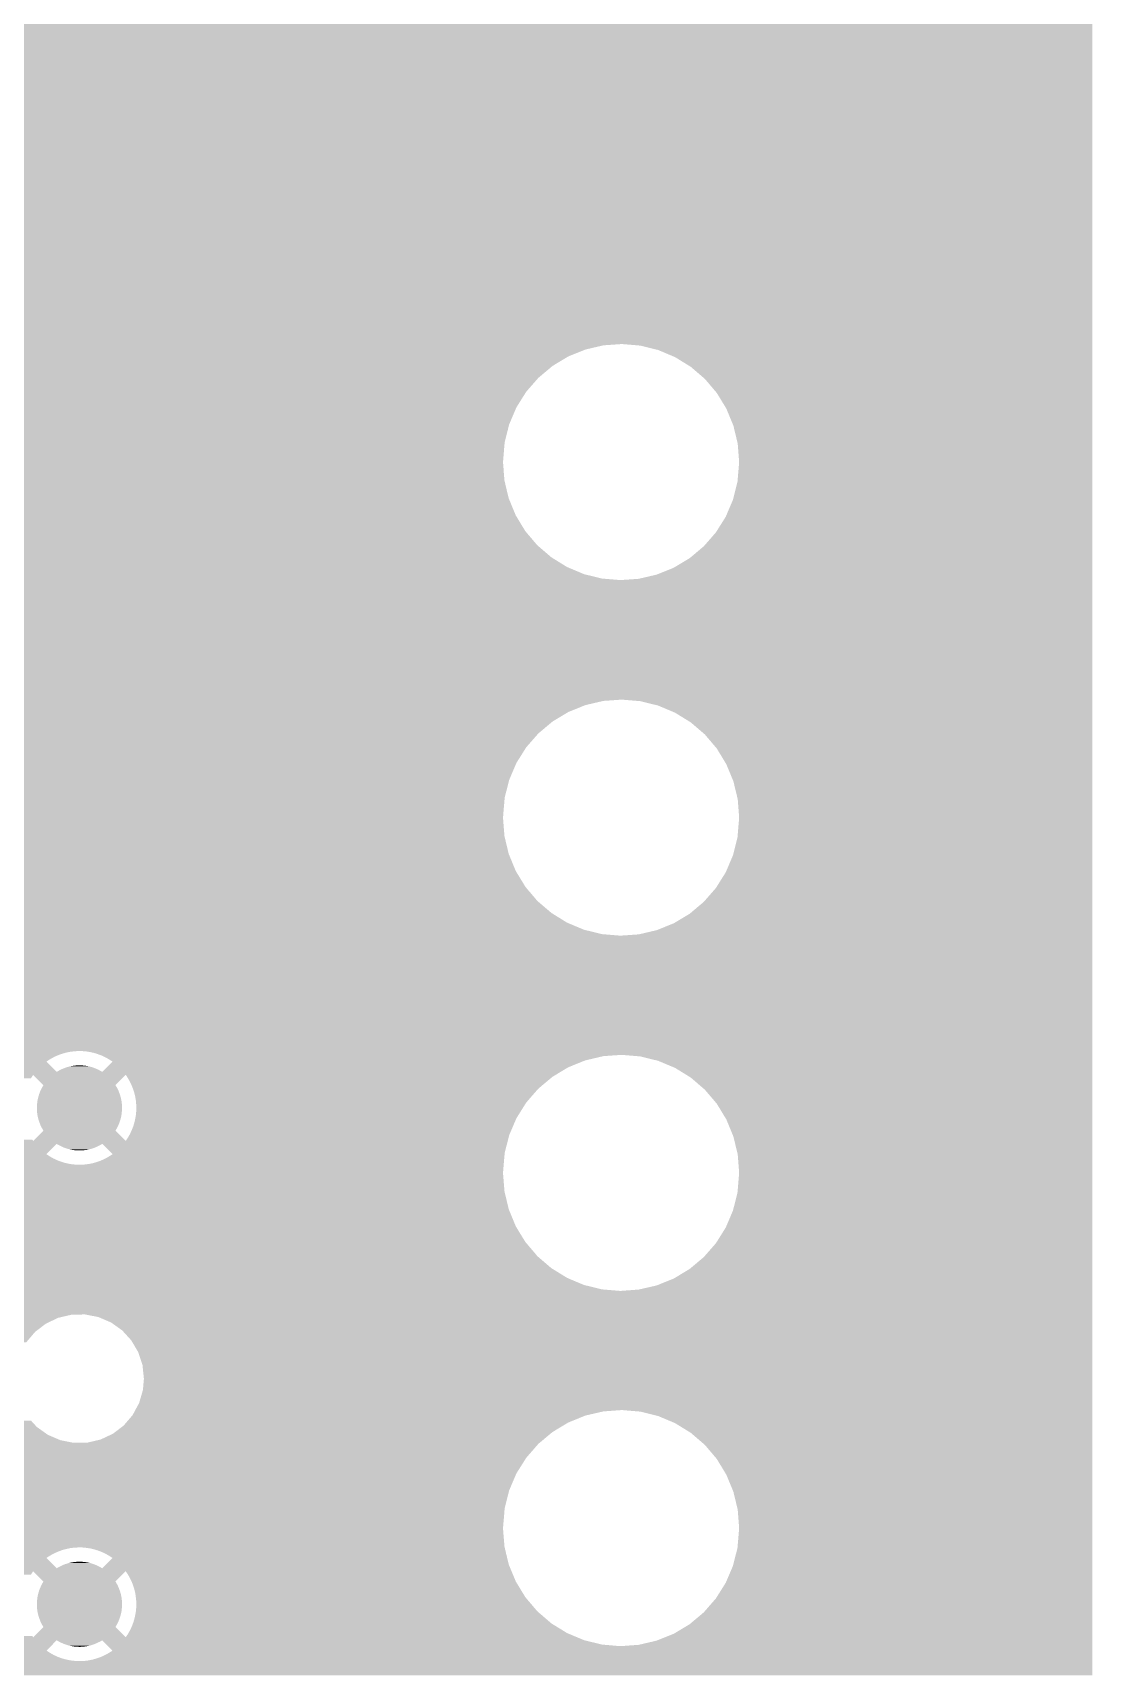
# Model space of a CAD drawing. Extents: x 295 to 953, y 10 to 290.
# Drawn here: x 833.29 to 849.68, y 137.58 to 162.9 of the extents above; entities that cross this region are included whole.
import ezdxf

# ---------------------------------------------------------------- set-up
doc = ezdxf.new("R2010")
doc.units = 0
doc.header["$LTSCALE"] = 5
doc.header["$MEASUREMENT"] = 0
doc.layers.add('GND1', color=7, linetype='CONTINUOUS')

msp = doc.modelspace()

# ---------------------------------------------------------------- linework, layer by layer
at = {"layer": 'GND1'}
for points in [[(822.274, 162.501), (822.274, 164.12), (849.683, 162.501), (849.683, 164.12)], [(824.273, 162.5), (824.21, 162.501), (849.683, 162.5), (849.683, 162.501)], [(824.335, 162.495), (824.273, 162.5), (849.683, 162.495), (849.683, 162.5)], [(824.397, 162.485), (824.335, 162.495), (849.683, 162.485), (849.683, 162.495)], [(824.459, 162.471), (824.397, 162.485), (849.683, 162.471), (849.683, 162.485)], [(824.518, 162.452), (824.459, 162.471), (849.683, 162.452), (849.683, 162.471)], [(824.577, 162.43), (824.518, 162.452), (849.683, 162.43), (849.683, 162.452)], [(824.634, 162.403), (824.577, 162.43), (849.683, 162.403), (849.683, 162.43)], [(824.582, 162.179), (824.741, 162.338), (849.683, 162.179), (849.683, 162.338)], [(824.688, 162.372), (824.634, 162.403), (849.683, 162.372), (849.683, 162.403)], [(824.741, 162.338), (824.688, 162.372), (849.683, 162.338), (849.683, 162.372)], [(822.274, 162.132), (822.274, 162.179), (849.683, 162.132), (849.683, 162.179)], [(824.97, 162.096), (824.946, 162.132), (849.683, 162.096), (849.683, 162.132)], [(825.002, 162.042), (824.97, 162.096), (849.683, 162.042), (849.683, 162.096)], [(825.03, 161.986), (825.002, 162.042), (849.683, 161.986), (849.683, 162.042)], [(825.054, 161.928), (825.03, 161.986), (849.683, 161.928), (849.683, 161.986)], [(825.074, 161.869), (825.054, 161.928), (849.683, 161.869), (849.683, 161.928)], [(825.09, 161.808), (825.074, 161.869), (849.683, 161.808), (849.683, 161.869)], [(825.101, 161.746), (825.09, 161.808), (849.683, 161.746), (849.683, 161.808)], [(825.107, 161.684), (825.101, 161.746), (849.683, 161.684), (849.683, 161.746)], [(825.103, 161.515), (825.109, 161.578), (849.683, 161.515), (849.683, 161.578)], [(825.11, 161.621), (825.107, 161.684), (849.683, 161.621), (849.683, 161.684)], [(825.109, 161.578), (825.11, 161.621), (849.683, 161.578), (849.683, 161.621)], [(825.012, 161.218), (825.038, 161.274), (849.683, 161.218), (849.683, 161.274)], [(825.038, 161.274), (825.061, 161.332), (849.683, 161.274), (849.683, 161.332)], [(825.061, 161.332), (825.079, 161.392), (849.683, 161.332), (849.683, 161.392)], [(825.079, 161.392), (825.093, 161.453), (849.683, 161.392), (849.683, 161.453)], [(825.093, 161.453), (825.103, 161.515), (849.683, 161.453), (849.683, 161.515)], [(830.112, 161.177), (829.905, 161.218), (849.683, 161.177), (849.683, 161.218)], [(830.306, 161.094), (830.112, 161.177), (849.683, 161.094), (849.683, 161.177)], [(830.478, 160.972), (830.306, 161.094), (849.683, 160.972), (849.683, 161.094)], [(830.62, 160.816), (830.478, 160.972), (849.683, 160.816), (849.683, 160.972)], [(830.727, 160.634), (830.62, 160.816), (849.683, 160.634), (849.683, 160.816)], [(830.793, 160.434), (830.727, 160.634), (849.683, 160.434), (849.683, 160.634)], [(830.815, 160.224), (830.793, 160.434), (849.683, 160.224), (849.683, 160.434)], [(830.741, 159.847), (830.8, 160.049), (849.683, 159.847), (849.683, 160.049)], [(830.8, 160.049), (830.815, 160.224), (849.683, 160.049), (849.683, 160.224)], [(830.641, 159.661), (830.741, 159.847), (849.683, 159.661), (849.683, 159.847)], [(830.337, 159.372), (830.504, 159.5), (849.683, 159.372), (849.683, 159.5)], [(830.504, 159.5), (830.641, 159.661), (849.683, 159.5), (849.683, 159.661)], [(829.941, 159.234), (830.146, 159.282), (849.683, 159.234), (849.683, 159.282)], [(830.146, 159.282), (830.337, 159.372), (849.683, 159.282), (849.683, 159.372)], [(822.274, 158.078), (822.274, 159.231), (849.683, 158.078), (849.683, 159.231)], [(829.73, 159.231), (829.941, 159.234), (849.683, 159.231), (849.683, 159.234)], [(822.274, 158.058), (822.274, 158.078), (842.117, 158.058), (842.402, 158.078)], [(822.274, 157.993), (822.274, 158.058), (841.839, 157.993), (842.117, 158.058)], [(822.274, 157.886), (822.274, 157.993), (841.574, 157.886), (841.839, 157.993)], [(842.687, 158.054), (842.402, 158.078), (849.683, 158.054), (849.683, 158.078)], [(842.964, 157.986), (842.687, 158.054), (849.683, 157.986), (849.683, 158.054)], [(843.227, 157.875), (842.964, 157.986), (849.683, 157.875), (849.683, 157.986)], [(822.274, 157.739), (822.274, 157.886), (841.33, 157.739), (841.574, 157.886)], [(822.274, 157.555), (822.274, 157.739), (841.111, 157.555), (841.33, 157.739)], [(843.47, 157.725), (843.227, 157.875), (849.683, 157.725), (849.683, 157.875)], [(822.274, 157.34), (822.274, 157.555), (840.923, 157.34), (841.111, 157.555)], [(843.687, 157.539), (843.47, 157.725), (849.683, 157.539), (849.683, 157.725)], [(843.872, 157.321), (843.687, 157.539), (849.683, 157.321), (849.683, 157.539)], [(822.274, 157.098), (822.274, 157.34), (840.771, 157.098), (840.923, 157.34)], [(844.02, 157.078), (843.872, 157.321), (849.683, 157.078), (849.683, 157.321)], [(822.274, 156.913), (822.274, 157.098), (840.692, 156.913), (840.771, 157.098)], [(844.129, 156.814), (844.02, 157.078), (849.683, 156.814), (849.683, 157.078)], [(824.971, 156.912), (824.909, 156.913), (840.692, 156.912), (840.692, 156.913)], [(825.034, 156.907), (824.971, 156.912), (840.69, 156.907), (840.692, 156.912)], [(825.096, 156.897), (825.034, 156.907), (840.686, 156.897), (840.69, 156.907)], [(825.157, 156.883), (825.096, 156.897), (840.68, 156.883), (840.686, 156.897)], [(825.217, 156.864), (825.157, 156.883), (840.672, 156.864), (840.68, 156.883)], [(825.275, 156.842), (825.217, 156.864), (840.662, 156.842), (840.672, 156.864)], [(825.289, 156.835), (825.275, 156.842), (840.659, 156.835), (840.662, 156.842)], [(825.28, 156.591), (825.439, 156.75), (840.597, 156.591), (840.638, 156.75)], [(825.332, 156.815), (825.289, 156.835), (840.654, 156.815), (840.659, 156.835)], [(825.387, 156.784), (825.332, 156.815), (840.646, 156.784), (840.654, 156.815)], [(825.439, 156.75), (825.387, 156.784), (840.638, 156.75), (840.646, 156.784)], [(844.196, 156.536), (844.129, 156.814), (849.683, 156.536), (849.683, 156.814)], [(822.274, 156.558), (822.274, 156.591), (840.589, 156.558), (840.597, 156.591)], [(822.274, 156.544), (822.274, 156.558), (840.588, 156.544), (840.589, 156.558)], [(825.669, 156.508), (825.645, 156.544), (840.585, 156.508), (840.588, 156.544)], [(825.701, 156.454), (825.669, 156.508), (840.58, 156.454), (840.585, 156.508)], [(844.218, 156.251), (844.196, 156.536), (849.683, 156.251), (849.683, 156.536)], [(825.729, 156.398), (825.701, 156.454), (840.576, 156.398), (840.58, 156.454)], [(825.753, 156.34), (825.729, 156.398), (840.571, 156.34), (840.576, 156.398)], [(825.773, 156.281), (825.753, 156.34), (840.566, 156.281), (840.571, 156.34)], [(825.78, 156.251), (825.773, 156.281), (840.563, 156.251), (840.566, 156.281)], [(825.788, 156.22), (825.78, 156.251), (840.566, 156.22), (840.563, 156.251)], [(825.799, 156.158), (825.788, 156.22), (840.571, 156.158), (840.566, 156.22)], [(844.192, 155.944), (844.218, 156.251), (849.683, 155.944), (849.683, 156.251)], [(825.806, 156.096), (825.799, 156.158), (840.575, 156.096), (840.571, 156.158)], [(825.802, 155.927), (825.805, 155.966), (840.595, 155.927), (840.586, 155.966)], [(825.805, 155.966), (825.807, 155.99), (840.586, 155.966), (840.584, 155.99)], [(825.808, 156.033), (825.806, 156.096), (840.58, 156.033), (840.575, 156.096)], [(825.807, 155.99), (825.808, 156.033), (840.584, 155.99), (840.58, 156.033)], [(825.738, 155.689), (825.759, 155.744), (840.652, 155.689), (840.639, 155.744)], [(825.759, 155.744), (825.778, 155.804), (840.639, 155.744), (840.624, 155.804)], [(825.778, 155.804), (825.792, 155.865), (840.624, 155.804), (840.61, 155.865)], [(825.792, 155.865), (825.802, 155.927), (840.61, 155.865), (840.595, 155.927)], [(844.122, 155.667), (844.192, 155.944), (849.683, 155.667), (849.683, 155.944)], [(822.274, 155.476), (822.274, 155.522), (840.74, 155.476), (840.721, 155.522)], [(825.331, 155.425), (825.28, 155.476), (840.761, 155.425), (840.74, 155.476)], [(825.645, 155.522), (825.679, 155.574), (840.721, 155.522), (840.699, 155.574)], [(825.679, 155.574), (825.71, 155.629), (840.699, 155.574), (840.677, 155.629)], [(825.71, 155.629), (825.737, 155.686), (840.677, 155.629), (840.653, 155.686)], [(825.737, 155.686), (825.738, 155.689), (840.653, 155.686), (840.652, 155.689)], [(844.01, 155.404), (844.122, 155.667), (849.683, 155.404), (849.683, 155.667)], [(825.194, 155.194), (825.253, 155.215), (840.901, 155.194), (840.889, 155.215)], [(825.253, 155.215), (825.31, 155.24), (840.889, 155.215), (840.873, 155.24)], [(825.31, 155.24), (825.366, 155.27), (840.873, 155.24), (840.855, 155.27)], [(825.439, 155.317), (825.331, 155.425), (840.827, 155.317), (840.761, 155.425)], [(825.366, 155.27), (825.419, 155.303), (840.855, 155.27), (840.835, 155.303)], [(825.419, 155.303), (825.439, 155.317), (840.835, 155.303), (840.827, 155.317)], [(843.858, 155.162), (844.01, 155.404), (849.683, 155.162), (849.683, 155.404)], [(822.274, 154.963), (822.274, 155.153), (841.094, 154.963), (840.933, 155.153)], [(822.274, 154.777), (822.274, 154.963), (841.311, 154.777), (841.094, 154.963)], [(824.947, 155.153), (825.01, 155.157), (840.933, 155.153), (840.93, 155.157)], [(825.01, 155.157), (825.072, 155.165), (840.93, 155.157), (840.923, 155.165)], [(825.072, 155.165), (825.134, 155.177), (840.923, 155.165), (840.912, 155.177)], [(825.134, 155.177), (825.146, 155.181), (840.912, 155.177), (840.91, 155.181)], [(825.146, 155.181), (825.194, 155.194), (840.91, 155.181), (840.901, 155.194)], [(843.452, 154.763), (843.67, 154.947), (849.683, 154.763), (849.683, 154.947)], [(843.67, 154.947), (843.858, 155.162), (849.683, 154.947), (849.683, 155.162)], [(822.274, 154.627), (822.274, 154.777), (841.554, 154.627), (841.311, 154.777)], [(843.207, 154.616), (843.452, 154.763), (849.683, 154.616), (849.683, 154.763)], [(822.274, 154.516), (822.274, 154.627), (841.817, 154.516), (841.554, 154.627)], [(822.274, 154.448), (822.274, 154.516), (842.095, 154.448), (841.817, 154.516)], [(822.274, 154.424), (822.274, 154.448), (842.379, 154.424), (842.095, 154.448)], [(842.379, 154.424), (842.664, 154.444), (849.683, 154.424), (849.683, 154.444)], [(842.664, 154.444), (842.942, 154.509), (849.683, 154.444), (849.683, 154.509)], [(842.942, 154.509), (843.207, 154.616), (849.683, 154.509), (849.683, 154.616)], [(822.274, 152.574), (822.274, 154.424), (849.683, 152.574), (849.683, 154.424)], [(822.274, 152.554), (822.274, 152.574), (842.117, 152.554), (842.402, 152.574)], [(822.274, 152.489), (822.274, 152.554), (841.839, 152.489), (842.117, 152.554)], [(822.274, 152.382), (822.274, 152.489), (841.574, 152.382), (841.839, 152.489)], [(842.687, 152.55), (842.402, 152.574), (849.683, 152.55), (849.683, 152.574)], [(842.964, 152.482), (842.687, 152.55), (849.683, 152.482), (849.683, 152.55)], [(843.227, 152.371), (842.964, 152.482), (849.683, 152.371), (849.683, 152.482)], [(822.274, 152.235), (822.274, 152.382), (841.33, 152.235), (841.574, 152.382)], [(822.274, 152.051), (822.274, 152.235), (841.111, 152.051), (841.33, 152.235)], [(843.47, 152.221), (843.227, 152.371), (849.683, 152.221), (849.683, 152.371)], [(843.687, 152.035), (843.47, 152.221), (849.683, 152.035), (849.683, 152.221)], [(822.274, 151.836), (822.274, 152.051), (840.923, 151.836), (841.111, 152.051)], [(843.872, 151.817), (843.687, 152.035), (849.683, 151.817), (849.683, 152.035)], [(822.274, 151.594), (822.274, 151.836), (840.771, 151.594), (840.923, 151.836)], [(844.02, 151.573), (843.872, 151.817), (849.683, 151.573), (849.683, 151.817)], [(822.274, 151.331), (822.274, 151.594), (840.659, 151.331), (840.771, 151.594)], [(844.129, 151.309), (844.02, 151.573), (849.683, 151.309), (849.683, 151.573)], [(822.274, 151.325), (822.274, 151.331), (840.658, 151.325), (840.659, 151.331)], [(824.971, 151.324), (824.909, 151.325), (840.657, 151.324), (840.658, 151.325)], [(825.034, 151.319), (824.971, 151.324), (840.656, 151.319), (840.657, 151.324)], [(825.096, 151.309), (825.034, 151.319), (840.654, 151.309), (840.656, 151.319)], [(825.157, 151.295), (825.096, 151.309), (840.65, 151.295), (840.654, 151.309)], [(825.217, 151.276), (825.157, 151.295), (840.645, 151.276), (840.65, 151.295)], [(825.275, 151.254), (825.217, 151.276), (840.64, 151.254), (840.645, 151.276)], [(825.332, 151.227), (825.275, 151.254), (840.633, 151.227), (840.64, 151.254)], [(825.387, 151.196), (825.332, 151.227), (840.625, 151.196), (840.633, 151.227)], [(825.332, 151.054), (825.439, 151.162), (840.589, 151.054), (840.616, 151.162)], [(825.439, 151.162), (825.387, 151.196), (840.616, 151.162), (840.625, 151.196)], [(844.196, 151.032), (844.129, 151.309), (849.683, 151.032), (849.683, 151.309)], [(822.274, 150.956), (822.274, 151.003), (840.581, 150.956), (840.585, 151.003)], [(825.28, 151.003), (825.332, 151.054), (840.585, 151.003), (840.589, 151.054)], [(825.669, 150.92), (825.645, 150.956), (840.578, 150.92), (840.581, 150.956)], [(825.701, 150.866), (825.669, 150.92), (840.573, 150.866), (840.578, 150.92)], [(844.218, 150.747), (844.196, 151.032), (849.683, 150.747), (849.683, 151.032)], [(825.729, 150.81), (825.701, 150.866), (840.569, 150.81), (840.573, 150.866)], [(825.753, 150.752), (825.729, 150.81), (840.564, 150.752), (840.569, 150.81)], [(825.755, 150.747), (825.753, 150.752), (840.563, 150.747), (840.564, 150.752)], [(825.773, 150.693), (825.755, 150.747), (840.568, 150.693), (840.563, 150.747)], [(825.788, 150.632), (825.773, 150.693), (840.572, 150.632), (840.568, 150.693)], [(844.192, 150.44), (844.218, 150.747), (849.683, 150.44), (849.683, 150.747)], [(825.799, 150.57), (825.788, 150.632), (840.577, 150.57), (840.572, 150.632)], [(825.806, 150.508), (825.799, 150.57), (840.582, 150.508), (840.577, 150.57)], [(825.802, 150.339), (825.807, 150.402), (840.615, 150.339), (840.6, 150.402)], [(825.808, 150.462), (825.806, 150.508), (840.586, 150.462), (840.582, 150.508)], [(825.807, 150.402), (825.808, 150.445), (840.6, 150.402), (840.59, 150.445)], [(825.808, 150.445), (825.808, 150.462), (840.59, 150.445), (840.586, 150.462)], [(844.122, 150.163), (844.192, 150.44), (849.683, 150.163), (849.683, 150.44)], [(825.737, 150.098), (825.759, 150.156), (840.688, 150.098), (840.664, 150.156)], [(825.759, 150.156), (825.768, 150.184), (840.664, 150.156), (840.652, 150.184)], [(825.768, 150.184), (825.778, 150.216), (840.652, 150.184), (840.644, 150.216)], [(825.778, 150.216), (825.792, 150.277), (840.644, 150.216), (840.63, 150.277)], [(825.792, 150.277), (825.802, 150.339), (840.63, 150.277), (840.615, 150.339)], [(844.01, 149.9), (844.122, 150.163), (849.683, 149.9), (849.683, 150.163)], [(822.274, 149.92), (822.274, 149.934), (840.761, 149.92), (840.755, 149.934)], [(822.274, 149.888), (822.274, 149.92), (840.781, 149.888), (840.761, 149.92)], [(825.439, 149.729), (825.28, 149.888), (840.878, 149.729), (840.781, 149.888)], [(825.645, 149.934), (825.679, 149.986), (840.755, 149.934), (840.734, 149.986)], [(825.679, 149.986), (825.71, 150.041), (840.734, 149.986), (840.711, 150.041)], [(825.71, 150.041), (825.737, 150.098), (840.711, 150.041), (840.688, 150.098)], [(843.858, 149.658), (844.01, 149.9), (849.683, 149.658), (849.683, 149.9)], [(825.194, 149.606), (825.253, 149.627), (840.969, 149.606), (840.951, 149.627)], [(825.253, 149.627), (825.31, 149.652), (840.951, 149.627), (840.93, 149.652)], [(825.31, 149.652), (825.356, 149.677), (840.93, 149.652), (840.91, 149.677)], [(825.356, 149.677), (825.366, 149.682), (840.91, 149.677), (840.906, 149.682)], [(825.366, 149.682), (825.419, 149.715), (840.906, 149.682), (840.886, 149.715)], [(825.419, 149.715), (825.439, 149.729), (840.886, 149.715), (840.878, 149.729)], [(843.67, 149.443), (843.858, 149.658), (849.683, 149.443), (849.683, 149.658)], [(822.274, 149.459), (822.274, 149.565), (841.094, 149.459), (841.004, 149.565)], [(822.274, 149.273), (822.274, 149.459), (841.311, 149.273), (841.094, 149.459)], [(824.947, 149.565), (825.01, 149.569), (841.004, 149.565), (841.001, 149.569)], [(825.01, 149.569), (825.072, 149.577), (841.001, 149.569), (840.994, 149.577)], [(825.072, 149.577), (825.134, 149.589), (840.994, 149.577), (840.984, 149.589)], [(825.134, 149.589), (825.194, 149.606), (840.984, 149.589), (840.969, 149.606)], [(843.452, 149.259), (843.67, 149.443), (849.683, 149.259), (849.683, 149.443)], [(822.274, 149.122), (822.274, 149.273), (841.554, 149.122), (841.311, 149.273)], [(822.274, 149.012), (822.274, 149.122), (841.817, 149.012), (841.554, 149.122)], [(843.207, 149.112), (843.452, 149.259), (849.683, 149.112), (849.683, 149.259)], [(822.274, 148.944), (822.274, 149.012), (842.095, 148.944), (841.817, 149.012)], [(822.274, 148.92), (822.274, 148.944), (842.379, 148.92), (842.095, 148.944)], [(822.274, 147.134), (822.274, 148.92), (849.683, 147.134), (849.683, 148.92)], [(842.379, 148.92), (842.664, 148.94), (849.683, 148.92), (849.683, 148.94)], [(842.664, 148.94), (842.942, 149.005), (849.683, 148.94), (849.683, 149.005)], [(842.942, 149.005), (843.207, 149.112), (849.683, 149.005), (849.683, 149.112)], [(822.274, 147.13), (822.274, 147.134), (833.927, 147.13), (833.989, 147.134)], [(822.274, 147.122), (822.274, 147.13), (833.864, 147.122), (833.927, 147.13)], [(822.274, 147.11), (822.274, 147.122), (833.803, 147.11), (833.864, 147.122)], [(822.274, 147.093), (822.274, 147.11), (833.743, 147.093), (833.803, 147.11)], [(834.052, 147.133), (833.989, 147.134), (849.683, 147.133), (849.683, 147.134)], [(834.114, 147.128), (834.052, 147.133), (849.683, 147.128), (849.683, 147.133)], [(834.176, 147.118), (834.114, 147.128), (849.683, 147.118), (849.683, 147.128)], [(834.238, 147.104), (834.176, 147.118), (849.683, 147.104), (849.683, 147.118)], [(834.297, 147.085), (834.238, 147.104), (849.683, 147.085), (849.683, 147.104)], [(822.274, 147.072), (822.274, 147.093), (833.684, 147.072), (833.743, 147.093)], [(822.274, 147.047), (822.274, 147.072), (833.626, 147.047), (833.684, 147.072)], [(822.274, 147.018), (822.274, 147.047), (833.571, 147.018), (833.626, 147.047)], [(822.274, 146.984), (822.274, 147.018), (833.517, 146.984), (833.571, 147.018)], [(822.274, 146.971), (822.274, 146.984), (833.498, 146.971), (833.517, 146.984)], [(822.274, 146.812), (822.274, 146.971), (833.656, 146.812), (833.498, 146.971)], [(833.705, 146.839), (833.737, 146.855), (834.314, 146.839), (834.279, 146.855)], [(833.737, 146.855), (833.754, 146.862), (834.279, 146.855), (834.264, 146.862)], [(833.754, 146.862), (833.787, 146.875), (834.264, 146.862), (834.229, 146.875)], [(833.787, 146.875), (833.805, 146.881), (834.229, 146.875), (834.214, 146.881)], [(833.805, 146.881), (833.839, 146.891), (834.214, 146.881), (834.176, 146.891)], [(833.839, 146.891), (833.858, 146.896), (834.176, 146.891), (834.161, 146.896)], [(833.858, 146.896), (833.892, 146.903), (834.161, 146.896), (834.123, 146.903)], [(833.892, 146.903), (833.913, 146.906), (834.123, 146.903), (834.108, 146.906)], [(833.913, 146.906), (833.946, 146.91), (834.108, 146.906), (834.067, 146.91)], [(833.946, 146.91), (833.972, 146.912), (834.067, 146.91), (834.054, 146.912)], [(833.972, 146.912), (834, 146.913), (834.054, 146.912), (834, 146.913)], [(834.323, 147.075), (834.297, 147.085), (849.683, 147.075), (849.683, 147.085)], [(834.356, 147.063), (834.323, 147.075), (842.225, 147.063), (842.402, 147.075)], [(834.372, 147.055), (834.356, 147.063), (842.117, 147.055), (842.225, 147.063)], [(834.361, 146.812), (834.432, 146.883), (841.455, 146.812), (841.574, 146.883)], [(834.413, 147.036), (834.372, 147.055), (842.035, 147.036), (842.117, 147.055)], [(834.467, 147.005), (834.413, 147.036), (841.903, 147.005), (842.035, 147.036)], [(834.432, 146.883), (834.52, 146.971), (841.574, 146.883), (841.79, 146.971)], [(834.49, 146.99), (834.467, 147.005), (841.839, 146.99), (841.903, 147.005)], [(834.52, 146.971), (834.49, 146.99), (841.79, 146.971), (841.839, 146.99)], [(842.687, 147.051), (842.402, 147.075), (849.683, 147.051), (849.683, 147.075)], [(842.964, 146.983), (842.687, 147.051), (849.683, 146.983), (849.683, 147.051)], [(843.227, 146.873), (842.964, 146.983), (849.683, 146.873), (849.683, 146.983)], [(843.47, 146.723), (843.227, 146.873), (849.683, 146.723), (849.683, 146.873)], [(822.274, 146.765), (822.274, 146.812), (841.378, 146.765), (841.455, 146.812)], [(822.274, 146.713), (822.274, 146.765), (833.257, 146.713), (833.292, 146.765)], [(833.451, 146.606), (833.292, 146.765), (834.566, 146.606), (834.725, 146.765)], [(833.428, 146.567), (833.451, 146.606), (834.589, 146.567), (834.566, 146.606)], [(833.656, 146.812), (833.688, 146.83), (834.361, 146.812), (834.328, 146.83)], [(833.688, 146.83), (833.705, 146.839), (834.328, 146.83), (834.314, 146.839)], [(834.745, 146.736), (834.725, 146.765), (841.33, 146.736), (841.378, 146.765)], [(834.749, 146.729), (834.745, 146.736), (841.321, 146.729), (841.33, 146.736)], [(834.781, 146.675), (834.749, 146.729), (841.257, 146.675), (841.321, 146.729)], [(834.809, 146.619), (834.781, 146.675), (841.19, 146.619), (841.257, 146.675)], [(834.833, 146.561), (834.809, 146.619), (841.121, 146.561), (841.19, 146.619)], [(843.687, 146.536), (843.47, 146.723), (849.683, 146.536), (849.683, 146.723)], [(833.352, 146.308), (833.357, 146.354), (834.666, 146.308), (834.66, 146.354)], [(833.357, 146.354), (833.358, 146.362), (834.66, 146.354), (834.659, 146.362)], [(833.358, 146.362), (833.367, 146.407), (834.659, 146.362), (834.65, 146.407)], [(833.367, 146.407), (833.37, 146.415), (834.65, 146.407), (834.648, 146.415)], [(833.37, 146.415), (833.382, 146.459), (834.648, 146.415), (834.635, 146.459)], [(833.382, 146.459), (833.385, 146.467), (834.635, 146.459), (834.632, 146.467)], [(833.385, 146.467), (833.401, 146.51), (834.632, 146.467), (834.616, 146.51)], [(833.401, 146.51), (833.405, 146.518), (834.616, 146.51), (834.613, 146.518)], [(833.405, 146.518), (833.424, 146.559), (834.613, 146.518), (834.593, 146.559)], [(833.424, 146.559), (833.428, 146.567), (834.593, 146.559), (834.589, 146.567)], [(834.836, 146.552), (834.833, 146.561), (841.111, 146.552), (841.121, 146.561)], [(834.853, 146.502), (834.836, 146.552), (841.066, 146.502), (841.111, 146.552)], [(834.869, 146.441), (834.853, 146.502), (841.013, 146.441), (841.066, 146.502)], [(834.88, 146.379), (834.869, 146.441), (840.96, 146.379), (841.013, 146.441)], [(834.884, 146.337), (834.88, 146.379), (840.923, 146.337), (840.96, 146.379)], [(834.886, 146.317), (834.884, 146.337), (840.91, 146.317), (840.923, 146.337)], [(843.872, 146.319), (843.687, 146.536), (849.683, 146.319), (849.683, 146.536)], [(833.349, 146.254), (833.351, 146.3), (834.668, 146.254), (834.666, 146.3)], [(833.351, 146.209), (833.349, 146.254), (834.666, 146.209), (834.668, 146.254)], [(833.351, 146.3), (833.352, 146.308), (834.666, 146.3), (834.666, 146.308)], [(833.351, 146.2), (833.351, 146.209), (834.665, 146.2), (834.666, 146.209)], [(833.357, 146.155), (833.351, 146.2), (834.66, 146.155), (834.665, 146.2)], [(833.358, 146.146), (833.357, 146.155), (834.659, 146.146), (834.66, 146.155)], [(833.367, 146.101), (833.358, 146.146), (834.65, 146.101), (834.659, 146.146)], [(833.369, 146.093), (833.367, 146.101), (834.648, 146.093), (834.65, 146.101)], [(833.382, 146.049), (833.369, 146.093), (834.635, 146.049), (834.648, 146.093)], [(834.858, 146.025), (834.872, 146.086), (840.741, 146.025), (840.768, 146.086)], [(834.872, 146.086), (834.874, 146.095), (840.768, 146.086), (840.771, 146.095)], [(834.874, 146.095), (834.882, 146.148), (840.771, 146.095), (840.805, 146.148)], [(834.882, 146.148), (834.888, 146.211), (840.805, 146.148), (840.844, 146.211)], [(834.889, 146.254), (834.886, 146.317), (840.871, 146.254), (840.91, 146.317)], [(834.888, 146.211), (834.889, 146.254), (840.844, 146.211), (840.871, 146.254)], [(844.02, 146.075), (843.872, 146.319), (849.683, 146.075), (849.683, 146.319)], [(833.292, 145.743), (833.451, 145.902), (834.725, 145.743), (834.566, 145.902)], [(833.385, 146.041), (833.382, 146.049), (834.632, 146.041), (834.635, 146.049)], [(833.401, 145.998), (833.385, 146.041), (834.616, 145.998), (834.632, 146.041)], [(833.404, 145.99), (833.401, 145.998), (834.612, 145.99), (834.616, 145.998)], [(833.424, 145.949), (833.404, 145.99), (834.593, 145.949), (834.612, 145.99)], [(833.428, 145.941), (833.424, 145.949), (834.589, 145.941), (834.593, 145.949)], [(833.451, 145.902), (833.428, 145.941), (834.566, 145.902), (834.589, 145.941)], [(834.76, 145.795), (834.781, 145.833), (840.65, 145.795), (840.659, 145.833)], [(834.781, 145.833), (834.79, 145.85), (840.659, 145.833), (840.667, 145.85)], [(834.79, 145.85), (834.817, 145.907), (840.667, 145.85), (840.691, 145.907)], [(834.817, 145.907), (834.84, 145.965), (840.691, 145.907), (840.716, 145.965)], [(834.84, 145.965), (834.858, 146.025), (840.716, 145.965), (840.741, 146.025)], [(844.129, 145.811), (844.02, 146.075), (849.683, 145.811), (849.683, 146.075)], [(822.274, 145.743), (822.274, 145.763), (833.292, 145.743), (833.278, 145.763)], [(822.274, 145.697), (822.274, 145.743), (840.625, 145.697), (840.637, 145.743)], [(822.274, 145.538), (822.274, 145.697), (833.498, 145.538), (833.656, 145.697)], [(833.689, 145.678), (833.656, 145.697), (834.329, 145.678), (834.361, 145.697)], [(833.704, 145.67), (833.689, 145.678), (834.312, 145.67), (834.329, 145.678)], [(833.738, 145.653), (833.704, 145.67), (834.28, 145.653), (834.312, 145.67)], [(833.753, 145.646), (833.738, 145.653), (834.263, 145.646), (834.28, 145.653)], [(833.788, 145.633), (833.753, 145.646), (834.23, 145.633), (834.263, 145.646)], [(833.804, 145.627), (833.788, 145.633), (834.212, 145.627), (834.23, 145.633)], [(833.841, 145.617), (833.804, 145.627), (834.178, 145.617), (834.212, 145.627)], [(833.856, 145.613), (833.841, 145.617), (834.159, 145.613), (834.178, 145.617)], [(833.894, 145.605), (833.856, 145.613), (834.125, 145.605), (834.159, 145.613)], [(833.909, 145.602), (833.894, 145.605), (834.104, 145.602), (834.125, 145.605)], [(833.95, 145.598), (833.909, 145.602), (834.071, 145.598), (834.104, 145.602)], [(833.963, 145.596), (833.95, 145.598), (834.045, 145.596), (834.071, 145.598)], [(834.017, 145.595), (833.963, 145.596), (834.017, 145.595), (834.045, 145.596)], [(834.502, 145.556), (834.361, 145.697), (840.589, 145.556), (840.625, 145.697)], [(834.725, 145.743), (834.76, 145.795), (840.637, 145.743), (840.65, 145.795)], [(844.196, 145.533), (844.129, 145.811), (849.683, 145.533), (849.683, 145.811)], [(822.274, 145.503), (822.274, 145.538), (833.55, 145.503), (833.498, 145.538)], [(822.274, 145.472), (822.274, 145.503), (833.604, 145.472), (833.55, 145.503)], [(822.274, 145.445), (822.274, 145.472), (833.661, 145.445), (833.604, 145.472)], [(822.274, 145.423), (822.274, 145.445), (833.72, 145.423), (833.661, 145.445)], [(822.274, 145.404), (822.274, 145.423), (833.78, 145.404), (833.72, 145.423)], [(822.274, 145.39), (822.274, 145.404), (833.841, 145.39), (833.78, 145.404)], [(822.274, 145.38), (822.274, 145.39), (833.903, 145.38), (833.841, 145.39)], [(822.274, 145.375), (822.274, 145.38), (833.965, 145.375), (833.903, 145.38)], [(822.274, 145.374), (822.274, 145.375), (834.028, 145.374), (833.965, 145.375)], [(822.274, 145.248), (822.274, 145.374), (840.563, 145.248), (840.574, 145.374)], [(834.028, 145.374), (834.09, 145.378), (840.574, 145.374), (840.574, 145.378)], [(834.09, 145.378), (834.153, 145.386), (840.574, 145.378), (840.575, 145.386)], [(834.153, 145.386), (834.214, 145.398), (840.575, 145.386), (840.576, 145.398)], [(834.214, 145.398), (834.275, 145.415), (840.576, 145.398), (840.577, 145.415)], [(834.275, 145.415), (834.334, 145.436), (840.577, 145.415), (840.579, 145.436)], [(834.334, 145.436), (834.391, 145.461), (840.579, 145.436), (840.581, 145.461)], [(834.391, 145.461), (834.446, 145.491), (840.581, 145.461), (840.584, 145.491)], [(834.446, 145.491), (834.5, 145.524), (840.584, 145.491), (840.587, 145.524)], [(834.5, 145.524), (834.52, 145.538), (840.587, 145.524), (840.588, 145.538)], [(834.52, 145.538), (834.502, 145.556), (840.588, 145.538), (840.589, 145.556)], [(844.218, 145.248), (844.196, 145.533), (849.683, 145.248), (849.683, 145.533)], [(822.274, 145.152), (822.274, 145.248), (840.571, 145.152), (840.563, 145.248)], [(824.524, 145.112), (824.317, 145.152), (840.574, 145.112), (840.571, 145.152)], [(824.718, 145.028), (824.524, 145.112), (840.581, 145.028), (840.574, 145.112)], [(844.192, 144.941), (844.218, 145.248), (849.683, 144.941), (849.683, 145.248)], [(824.809, 144.964), (824.718, 145.028), (840.586, 144.964), (840.581, 145.028)], [(824.89, 144.906), (824.809, 144.964), (840.599, 144.906), (840.586, 144.964)], [(825.032, 144.751), (824.89, 144.906), (840.637, 144.751), (840.599, 144.906)], [(844.122, 144.664), (844.192, 144.941), (849.683, 144.664), (849.683, 144.941)], [(825.07, 144.686), (825.032, 144.751), (840.652, 144.686), (840.637, 144.751)], [(825.139, 144.569), (825.07, 144.686), (840.7, 144.569), (840.652, 144.686)], [(825.187, 144.422), (825.139, 144.569), (840.761, 144.422), (840.7, 144.569)], [(844.01, 144.401), (844.122, 144.664), (849.683, 144.401), (849.683, 144.664)], [(825.205, 144.368), (825.187, 144.422), (840.793, 144.368), (840.761, 144.422)], [(825.225, 144.178), (825.205, 144.368), (840.91, 144.178), (840.793, 144.368)], [(843.858, 144.159), (844.01, 144.401), (849.683, 144.159), (849.683, 144.401)], [(825.212, 143.984), (825.227, 144.159), (841.075, 143.984), (840.926, 144.159)], [(825.227, 144.159), (825.225, 144.178), (840.926, 144.159), (840.91, 144.178)], [(843.67, 143.944), (843.858, 144.159), (849.683, 143.944), (849.683, 144.159)], [(825.153, 143.781), (825.205, 143.96), (841.303, 143.781), (841.094, 143.96)], [(825.205, 143.96), (825.212, 143.984), (841.094, 143.96), (841.075, 143.984)], [(843.452, 143.761), (843.67, 143.944), (849.683, 143.761), (849.683, 143.944)], [(824.983, 143.513), (825.053, 143.595), (841.817, 143.513), (841.621, 143.595)], [(825.053, 143.595), (825.068, 143.624), (841.621, 143.595), (841.554, 143.624)], [(825.068, 143.624), (825.149, 143.774), (841.554, 143.624), (841.311, 143.774)], [(825.149, 143.774), (825.153, 143.781), (841.311, 143.774), (841.303, 143.781)], [(842.942, 143.506), (843.207, 143.613), (849.683, 143.506), (849.683, 143.613)], [(843.207, 143.613), (843.452, 143.761), (849.683, 143.613), (849.683, 143.761)], [(824.558, 143.217), (824.749, 143.307), (849.683, 143.217), (849.683, 143.307)], [(824.749, 143.307), (824.898, 143.421), (849.683, 143.307), (849.683, 143.421)], [(824.898, 143.421), (824.916, 143.435), (842.379, 143.421), (842.215, 143.435)], [(824.916, 143.435), (824.925, 143.445), (842.215, 143.435), (842.095, 143.445)], [(824.925, 143.445), (824.983, 143.513), (842.095, 143.445), (841.817, 143.513)], [(842.379, 143.421), (842.664, 143.442), (849.683, 143.421), (849.683, 143.442)], [(842.664, 143.442), (842.942, 143.506), (849.683, 143.442), (849.683, 143.506)], [(822.274, 143.057), (822.274, 143.165), (849.683, 143.057), (849.683, 143.165)], [(822.274, 143.053), (822.274, 143.057), (833.886, 143.053), (834.096, 143.057)], [(822.274, 143.005), (822.274, 143.053), (833.68, 143.005), (833.886, 143.053)], [(824.142, 143.165), (824.353, 143.169), (849.683, 143.165), (849.683, 143.169)], [(824.353, 143.169), (824.558, 143.217), (849.683, 143.169), (849.683, 143.217)], [(834.303, 143.016), (834.096, 143.057), (849.683, 143.016), (849.683, 143.057)], [(822.274, 142.915), (822.274, 143.005), (833.49, 142.915), (833.68, 143.005)], [(822.274, 142.787), (822.274, 142.915), (833.322, 142.787), (833.49, 142.915)], [(834.497, 142.933), (834.303, 143.016), (849.683, 142.933), (849.683, 143.016)], [(834.669, 142.811), (834.497, 142.933), (849.683, 142.811), (849.683, 142.933)], [(834.811, 142.655), (834.669, 142.811), (849.683, 142.655), (849.683, 142.811)], [(822.274, 142.626), (822.274, 142.787), (833.185, 142.626), (833.322, 142.787)], [(834.918, 142.473), (834.811, 142.655), (849.683, 142.473), (849.683, 142.655)], [(834.984, 142.273), (834.918, 142.473), (849.683, 142.273), (849.683, 142.473)], [(835.006, 142.063), (834.984, 142.273), (849.683, 142.063), (849.683, 142.273)], [(834.991, 141.888), (835.006, 142.063), (849.683, 141.888), (849.683, 142.063)], [(834.932, 141.686), (834.991, 141.888), (849.683, 141.686), (849.683, 141.888)], [(834.832, 141.5), (834.862, 141.556), (841.874, 141.5), (842.117, 141.556)], [(834.862, 141.556), (834.873, 141.577), (842.117, 141.556), (842.402, 141.577)], [(834.873, 141.577), (834.932, 141.686), (849.683, 141.577), (849.683, 141.686)], [(842.687, 141.553), (842.402, 141.577), (849.683, 141.553), (849.683, 141.577)], [(842.964, 141.485), (842.687, 141.553), (849.683, 141.485), (849.683, 141.553)], [(827.774, 141.316), (827.684, 141.414), (833.348, 141.316), (833.258, 141.414)], [(827.826, 141.258), (827.774, 141.316), (833.429, 141.258), (833.348, 141.316)], [(834.562, 141.237), (834.695, 141.339), (841.33, 141.237), (841.499, 141.339)], [(834.695, 141.339), (834.733, 141.384), (841.499, 141.339), (841.574, 141.384)], [(834.733, 141.384), (834.825, 141.492), (841.574, 141.384), (841.839, 141.492)], [(834.825, 141.492), (834.832, 141.5), (841.839, 141.492), (841.874, 141.5)], [(843.227, 141.374), (842.964, 141.485), (849.683, 141.374), (849.683, 141.485)], [(843.47, 141.224), (843.227, 141.374), (849.683, 141.224), (849.683, 141.374)], [(827.864, 141.193), (827.826, 141.258), (833.52, 141.193), (833.429, 141.258)], [(827.913, 141.11), (827.864, 141.193), (833.714, 141.11), (833.52, 141.193)], [(827.933, 141.076), (827.913, 141.11), (833.887, 141.076), (833.714, 141.11)], [(827.935, 141.07), (827.933, 141.076), (833.921, 141.07), (833.887, 141.076)], [(827.94, 141.054), (827.935, 141.07), (841.111, 141.054), (841.129, 141.07)], [(827.999, 140.876), (827.94, 141.054), (840.956, 140.876), (841.111, 141.054)], [(833.921, 141.07), (834.132, 141.073), (841.129, 141.07), (841.134, 141.073)], [(834.132, 141.073), (834.337, 141.121), (841.134, 141.073), (841.191, 141.121)], [(834.337, 141.121), (834.528, 141.211), (841.191, 141.121), (841.298, 141.211)], [(834.528, 141.211), (834.562, 141.237), (841.298, 141.211), (841.33, 141.237)], [(843.687, 141.038), (843.47, 141.224), (849.683, 141.038), (849.683, 141.224)], [(843.872, 140.82), (843.687, 141.038), (849.683, 140.82), (849.683, 141.038)], [(828.003, 140.838), (827.999, 140.876), (840.923, 140.838), (840.956, 140.876)], [(828.021, 140.666), (828.003, 140.838), (840.815, 140.666), (840.923, 140.838)], [(844.02, 140.576), (843.872, 140.82), (849.683, 140.576), (849.683, 140.82)], [(828.006, 140.491), (828.015, 140.597), (840.726, 140.491), (840.771, 140.597)], [(828.015, 140.597), (828.021, 140.666), (840.771, 140.597), (840.815, 140.666)], [(844.129, 140.312), (844.02, 140.576), (849.683, 140.312), (849.683, 140.576)], [(827.847, 140.103), (827.947, 140.289), (840.601, 140.103), (840.648, 140.289)], [(827.947, 140.289), (827.96, 140.334), (840.648, 140.289), (840.659, 140.334)], [(827.96, 140.334), (828.006, 140.491), (840.659, 140.334), (840.726, 140.491)], [(844.196, 140.034), (844.129, 140.312), (849.683, 140.034), (849.683, 140.312)], [(827.71, 139.942), (827.808, 140.057), (840.58, 139.942), (840.589, 140.057)], [(827.808, 140.057), (827.847, 140.103), (840.589, 140.057), (840.601, 140.103)], [(844.218, 139.75), (844.196, 140.034), (849.683, 139.75), (849.683, 140.034)], [(827.406, 139.75), (827.543, 139.814), (840.563, 139.75), (840.569, 139.814)], [(827.543, 139.814), (827.71, 139.942), (840.569, 139.814), (840.58, 139.942)], [(822.274, 139.465), (822.274, 139.673), (840.586, 139.465), (840.569, 139.673)], [(826.936, 139.673), (827.147, 139.676), (840.569, 139.673), (840.569, 139.676)], [(827.147, 139.676), (827.352, 139.724), (840.569, 139.676), (840.565, 139.724)], [(827.352, 139.724), (827.406, 139.75), (840.565, 139.724), (840.563, 139.75)], [(844.192, 139.442), (844.218, 139.75), (849.683, 139.442), (849.683, 139.75)], [(822.274, 139.45), (822.274, 139.465), (840.589, 139.45), (840.586, 139.465)], [(822.274, 139.447), (822.274, 139.45), (833.927, 139.447), (833.989, 139.45)], [(822.274, 139.439), (822.274, 139.447), (833.864, 139.439), (833.927, 139.447)], [(822.274, 139.426), (822.274, 139.439), (833.803, 139.426), (833.864, 139.439)], [(822.274, 139.41), (822.274, 139.426), (833.743, 139.41), (833.803, 139.426)], [(822.274, 139.388), (822.274, 139.41), (833.684, 139.388), (833.743, 139.41)], [(822.274, 139.363), (822.274, 139.388), (833.626, 139.363), (833.684, 139.388)], [(822.274, 139.334), (822.274, 139.363), (833.571, 139.334), (833.626, 139.363)], [(822.274, 139.301), (822.274, 139.334), (833.517, 139.301), (833.571, 139.334)], [(822.274, 139.287), (822.274, 139.301), (833.498, 139.287), (833.517, 139.301)], [(822.274, 139.128), (822.274, 139.287), (833.656, 139.128), (833.498, 139.287)], [(834.114, 139.444), (834.052, 139.45), (840.591, 139.444), (840.589, 139.45)], [(834.176, 139.435), (834.114, 139.444), (840.593, 139.435), (840.591, 139.444)], [(834.238, 139.42), (834.176, 139.435), (840.596, 139.42), (840.593, 139.435)], [(834.297, 139.402), (834.238, 139.42), (840.601, 139.402), (840.596, 139.42)], [(834.356, 139.379), (834.297, 139.402), (840.606, 139.379), (840.601, 139.402)], [(834.413, 139.352), (834.356, 139.379), (840.612, 139.352), (840.606, 139.379)], [(834.467, 139.322), (834.413, 139.352), (840.62, 139.322), (840.612, 139.352)], [(834.42, 139.187), (834.52, 139.287), (840.652, 139.187), (840.628, 139.287)], [(834.52, 139.287), (834.467, 139.322), (840.628, 139.287), (840.62, 139.322)], [(844.122, 139.165), (844.192, 139.442), (849.683, 139.165), (849.683, 139.442)], [(822.274, 139.082), (822.274, 139.128), (840.696, 139.082), (840.676, 139.128)], [(822.274, 139.029), (822.274, 139.082), (833.257, 139.029), (833.292, 139.082)], [(833.451, 138.923), (833.292, 139.082), (834.566, 138.923), (834.725, 139.082)], [(833.656, 139.128), (833.688, 139.147), (834.361, 139.128), (834.328, 139.147)], [(833.688, 139.147), (833.705, 139.155), (834.328, 139.147), (834.314, 139.155)], [(833.705, 139.155), (833.737, 139.171), (834.314, 139.155), (834.279, 139.171)], [(833.737, 139.171), (833.754, 139.178), (834.279, 139.171), (834.264, 139.178)], [(833.754, 139.178), (833.787, 139.192), (834.264, 139.178), (834.229, 139.192)], [(833.787, 139.192), (833.805, 139.197), (834.229, 139.192), (834.214, 139.197)], [(833.805, 139.197), (833.839, 139.208), (834.214, 139.197), (834.176, 139.208)], [(833.839, 139.208), (833.858, 139.212), (834.176, 139.208), (834.161, 139.212)], [(833.858, 139.212), (833.892, 139.22), (834.161, 139.212), (834.123, 139.22)], [(833.892, 139.22), (833.913, 139.222), (834.123, 139.22), (834.108, 139.222)], [(833.913, 139.222), (833.946, 139.227), (834.108, 139.222), (834.067, 139.227)], [(833.946, 139.227), (833.972, 139.228), (834.067, 139.227), (834.054, 139.228)], [(833.972, 139.228), (834, 139.23), (834.054, 139.228), (834, 139.23)], [(834.361, 139.128), (834.42, 139.187), (840.676, 139.128), (840.652, 139.187)], [(834.749, 139.046), (834.725, 139.082), (840.71, 139.046), (840.696, 139.082)], [(834.781, 138.992), (834.749, 139.046), (840.733, 138.992), (840.71, 139.046)], [(844.01, 138.903), (844.122, 139.165), (849.683, 138.903), (849.683, 139.165)], [(833.37, 138.732), (833.382, 138.776), (834.648, 138.732), (834.635, 138.776)], [(833.382, 138.776), (833.385, 138.784), (834.635, 138.776), (834.632, 138.784)], [(833.385, 138.784), (833.401, 138.826), (834.632, 138.784), (834.616, 138.826)], [(833.401, 138.826), (833.405, 138.834), (834.616, 138.826), (834.613, 138.834)], [(833.405, 138.834), (833.424, 138.876), (834.613, 138.834), (834.593, 138.876)], [(833.424, 138.876), (833.428, 138.883), (834.593, 138.876), (834.589, 138.883)], [(833.428, 138.883), (833.451, 138.923), (834.589, 138.883), (834.566, 138.923)], [(834.809, 138.936), (834.781, 138.992), (840.756, 138.936), (840.733, 138.992)], [(834.815, 138.923), (834.809, 138.936), (840.761, 138.923), (840.756, 138.936)], [(834.833, 138.878), (834.815, 138.923), (840.789, 138.878), (840.761, 138.923)], [(834.853, 138.818), (834.833, 138.878), (840.825, 138.818), (840.789, 138.878)], [(834.869, 138.757), (834.853, 138.818), (840.862, 138.757), (840.825, 138.818)], [(834.88, 138.696), (834.869, 138.757), (840.9, 138.696), (840.862, 138.757)], [(843.858, 138.661), (844.01, 138.903), (849.683, 138.661), (849.683, 138.903)], [(833.349, 138.571), (833.351, 138.616), (834.668, 138.571), (834.666, 138.616)], [(833.351, 138.525), (833.349, 138.571), (834.666, 138.525), (834.668, 138.571)], [(833.351, 138.616), (833.352, 138.625), (834.666, 138.616), (834.666, 138.625)], [(833.351, 138.516), (833.351, 138.525), (834.665, 138.516), (834.666, 138.525)], [(833.357, 138.471), (833.351, 138.516), (834.66, 138.471), (834.665, 138.516)], [(833.352, 138.625), (833.357, 138.67), (834.666, 138.625), (834.66, 138.67)], [(833.357, 138.67), (833.358, 138.679), (834.66, 138.67), (834.659, 138.679)], [(833.358, 138.679), (833.367, 138.723), (834.659, 138.679), (834.65, 138.723)], [(833.367, 138.723), (833.37, 138.732), (834.65, 138.723), (834.648, 138.732)], [(834.881, 138.679), (834.88, 138.696), (840.91, 138.679), (840.9, 138.696)], [(834.886, 138.633), (834.881, 138.679), (840.949, 138.633), (840.91, 138.679)], [(834.882, 138.465), (834.888, 138.527), (841.092, 138.465), (841.039, 138.527)], [(834.889, 138.571), (834.886, 138.633), (841.002, 138.571), (840.949, 138.633)], [(834.888, 138.527), (834.889, 138.571), (841.039, 138.527), (841.002, 138.571)], [(843.67, 138.445), (843.858, 138.661), (849.683, 138.445), (849.683, 138.661)], [(833.358, 138.462), (833.357, 138.471), (834.659, 138.462), (834.66, 138.471)], [(833.367, 138.418), (833.358, 138.462), (834.65, 138.418), (834.659, 138.462)], [(833.369, 138.409), (833.367, 138.418), (834.648, 138.409), (834.65, 138.418)], [(833.382, 138.366), (833.369, 138.409), (834.635, 138.366), (834.648, 138.409)], [(833.385, 138.357), (833.382, 138.366), (834.632, 138.357), (834.635, 138.366)], [(833.401, 138.315), (833.385, 138.357), (834.616, 138.315), (834.632, 138.357)], [(833.404, 138.307), (833.401, 138.315), (834.612, 138.307), (834.616, 138.315)], [(833.424, 138.266), (833.404, 138.307), (834.593, 138.266), (834.612, 138.307)], [(833.428, 138.258), (833.424, 138.266), (834.589, 138.258), (834.593, 138.266)], [(833.451, 138.219), (833.428, 138.258), (834.566, 138.219), (834.589, 138.258)], [(834.817, 138.223), (834.837, 138.275), (841.395, 138.223), (841.311, 138.275)], [(834.837, 138.275), (834.84, 138.282), (841.311, 138.275), (841.304, 138.282)], [(834.84, 138.282), (834.858, 138.342), (841.304, 138.282), (841.234, 138.342)], [(834.858, 138.342), (834.872, 138.403), (841.234, 138.342), (841.163, 138.403)], [(834.872, 138.403), (834.882, 138.462), (841.163, 138.403), (841.094, 138.462)], [(834.882, 138.462), (834.882, 138.465), (841.094, 138.462), (841.092, 138.465)], [(843.207, 138.115), (843.452, 138.262), (849.683, 138.115), (849.683, 138.262)], [(843.452, 138.262), (843.67, 138.445), (849.683, 138.262), (849.683, 138.445)], [(822.274, 138.06), (822.274, 138.079), (833.292, 138.06), (833.278, 138.079)], [(822.274, 138.015), (822.274, 138.06), (841.817, 138.015), (841.71, 138.06)], [(822.274, 138.013), (822.274, 138.015), (841.824, 138.013), (841.817, 138.015)], [(822.274, 137.854), (822.274, 138.013), (833.498, 137.854), (833.656, 138.013)], [(833.292, 138.06), (833.451, 138.218), (834.725, 138.06), (834.566, 138.218)], [(833.451, 138.218), (833.451, 138.219), (834.566, 138.218), (834.566, 138.219)], [(833.689, 137.994), (833.656, 138.013), (834.329, 137.994), (834.361, 138.013)], [(833.704, 137.986), (833.689, 137.994), (834.312, 137.986), (834.329, 137.994)], [(833.738, 137.97), (833.704, 137.986), (834.28, 137.97), (834.312, 137.986)], [(834.427, 137.947), (834.361, 138.013), (842.095, 137.947), (841.824, 138.013)], [(834.725, 138.06), (834.76, 138.112), (841.71, 138.06), (841.586, 138.112)], [(834.76, 138.112), (834.767, 138.125), (841.586, 138.112), (841.554, 138.125)], [(834.767, 138.125), (834.79, 138.167), (841.554, 138.125), (841.487, 138.167)], [(834.79, 138.167), (834.817, 138.223), (841.487, 138.167), (841.395, 138.223)], [(842.664, 137.943), (842.942, 138.008), (849.683, 137.943), (849.683, 138.008)], [(842.942, 138.008), (843.207, 138.115), (849.683, 138.008), (849.683, 138.115)], [(822.274, 137.82), (822.274, 137.854), (833.55, 137.82), (833.498, 137.854)], [(822.274, 137.789), (822.274, 137.82), (833.604, 137.789), (833.55, 137.82)], [(822.274, 137.762), (822.274, 137.789), (833.661, 137.762), (833.604, 137.789)], [(822.274, 137.739), (822.274, 137.762), (833.72, 137.739), (833.661, 137.762)], [(822.274, 137.721), (822.274, 137.739), (833.78, 137.721), (833.72, 137.739)], [(833.753, 137.963), (833.738, 137.97), (834.263, 137.963), (834.28, 137.97)], [(833.788, 137.95), (833.753, 137.963), (834.23, 137.95), (834.263, 137.963)], [(833.804, 137.944), (833.788, 137.95), (834.212, 137.944), (834.23, 137.95)], [(833.841, 137.933), (833.804, 137.944), (834.178, 137.933), (834.212, 137.944)], [(833.856, 137.929), (833.841, 137.933), (834.159, 137.929), (834.178, 137.933)], [(833.894, 137.922), (833.856, 137.929), (834.125, 137.922), (834.159, 137.929)], [(833.909, 137.919), (833.894, 137.922), (834.104, 137.919), (834.125, 137.922)], [(833.95, 137.914), (833.909, 137.919), (834.071, 137.914), (834.104, 137.919)], [(833.963, 137.913), (833.95, 137.914), (834.045, 137.913), (834.071, 137.914)], [(834.017, 137.911), (833.963, 137.913), (834.017, 137.911), (834.045, 137.913)], [(834.214, 137.715), (834.275, 137.732), (849.683, 137.715), (849.683, 137.732)], [(834.275, 137.732), (834.334, 137.753), (849.683, 137.732), (849.683, 137.753)], [(834.334, 137.753), (834.391, 137.778), (849.683, 137.753), (849.683, 137.778)], [(834.391, 137.778), (834.446, 137.807), (849.683, 137.778), (849.683, 137.807)], [(834.451, 137.922), (834.427, 137.947), (842.379, 137.922), (842.095, 137.947)], [(834.446, 137.807), (834.5, 137.84), (849.683, 137.807), (849.683, 137.84)], [(834.52, 137.854), (834.451, 137.922), (849.683, 137.854), (849.683, 137.922)], [(834.5, 137.84), (834.52, 137.854), (849.683, 137.84), (849.683, 137.854)], [(842.379, 137.922), (842.664, 137.943), (849.683, 137.922), (849.683, 137.943)], [(822.274, 137.707), (822.274, 137.721), (833.841, 137.707), (833.78, 137.721)], [(822.274, 137.697), (822.274, 137.707), (833.903, 137.697), (833.841, 137.707)], [(822.274, 137.692), (822.274, 137.697), (833.965, 137.692), (833.903, 137.697)], [(822.274, 137.691), (822.274, 137.692), (834.028, 137.691), (833.965, 137.692)], [(822.274, 137.469), (822.274, 137.691), (849.683, 137.469), (849.683, 137.691)], [(834.028, 137.691), (834.09, 137.694), (849.683, 137.691), (849.683, 137.694)], [(834.09, 137.694), (834.153, 137.702), (849.683, 137.694), (849.683, 137.702)], [(834.153, 137.702), (834.214, 137.715), (849.683, 137.702), (849.683, 137.715)]]:
    msp.add_solid(points, dxfattribs=at)

doc.saveas('drawing.dxf')
